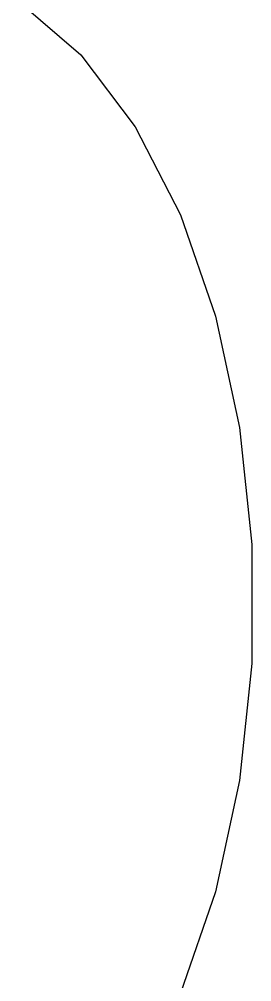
# Model space of a CAD drawing. Header units: millimetres. Extents: x 1084702 to 1166801, y 36632 to 124519.
# Drawn here: x 1097669.79 to 1097672.89, y 59349.98 to 59362.79 of the extents above; entities that cross this region are included whole.
import ezdxf

# ---------------------------------------------------------------- set-up
doc = ezdxf.new("R2010")
doc.units = ezdxf.units.MM
doc.header["$LTSCALE"] = 250
doc.linetypes.add('CENTER', pattern=[3, 2.5, -0.25, 0, -0.25])
doc.layers.get('0').update_dxf_attribs({"color": 255})

# ---------------------------------------------------------------- blocks, each defined once
blk = doc.blocks.new('PK65002M m platform_top')
at = {"linetype": 'Continuous'}
for p, q in [((-9520.854, 2010.323), (-9521.459, 2011.496)), ((-9520.132, 2009.366), (-9520.854, 2010.323)), ((-9519.312, 2008.659), (-9520.132, 2009.366))]:
    blk.add_line(p, q, dxfattribs=at)
for points in [[(-9522.409, 2017.472), (-9522.247, 2019.031), (-9521.927, 2020.511), (-9521.459, 2021.861)], [(-9522.247, 2014.326), (-9522.409, 2015.885), (-9522.409, 2017.472)], [(-9521.459, 2011.496), (-9521.927, 2012.846), (-9522.247, 2014.326)]]:
    blk.add_lwpolyline(points, dxfattribs=at)
blk = doc.blocks.new('1-deck_B4_1')
at = {"linetype": 'CENTER', "rotation": 180}
blk.add_blockref('PK65002M m platform_top', (70387.468, 26963.109), dxfattribs=at)

msp = doc.modelspace()

# ---------------------------------------------------------------- block references
msp.add_blockref('1-deck_B4_1', (1017763.013, 34408.576))

doc.saveas('drawing.dxf')
